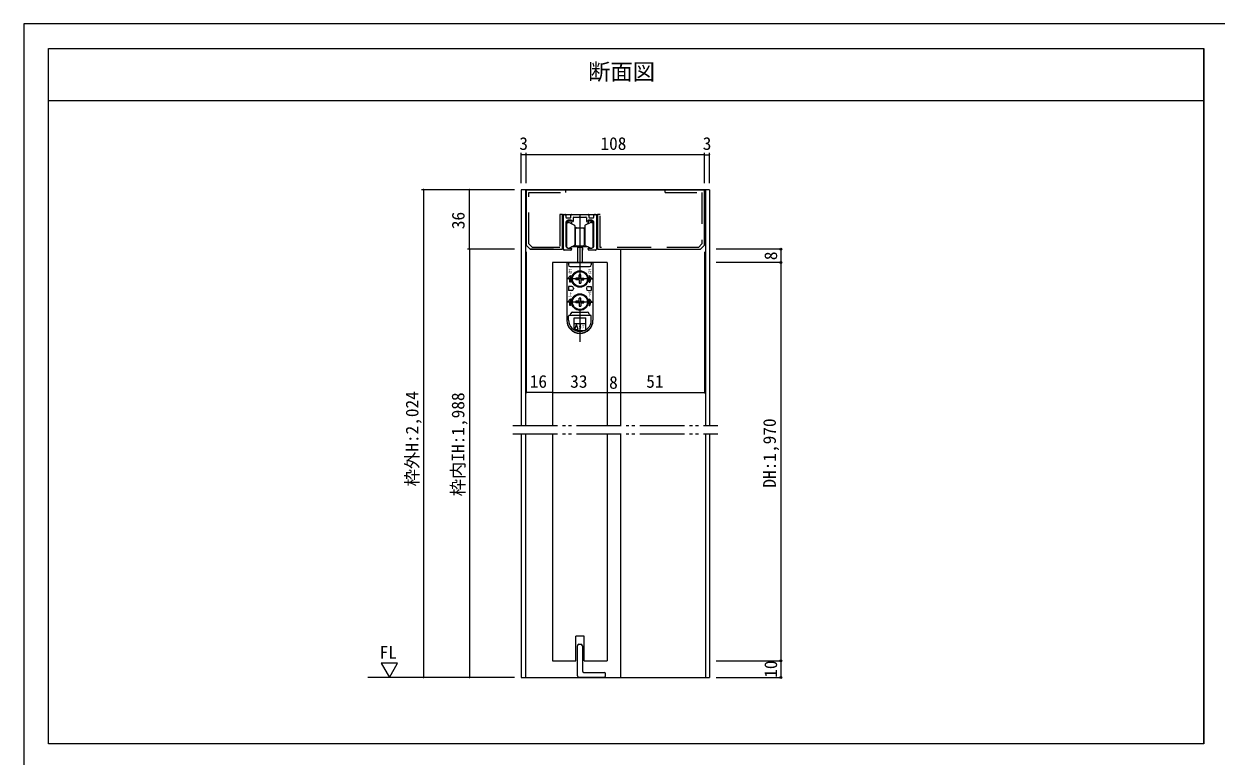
# Model space of a CAD drawing. Units: millimetres on the paper, enlarged 10 times, with parts at other scales. Extents: x -1985 to 2015, y -1370 to 1400.
# Drawn here: x -1985 to 420, y -78 to 1400 of the extents above; entities that cross this region are included whole.
import ezdxf
from ezdxf.enums import TextEntityAlignment as Align

# ---------------------------------------------------------------- set-up
doc = ezdxf.new("R2010")
doc.units = ezdxf.units.MM
doc.header["$LTSCALE"] = 10
doc.header["$PDMODE"] = 32
doc.header["$PDSIZE"] = 4
for name, pattern in [('DOUBLE_CHAIN2', [12.8, 9, -1, 0.6, -0.6, 0.6, -1]), ('USER1', [19.05, 12.7, -6.35]), ('USER2', [9.525, 6.35, -3.175]), ('USER3', [31.75, 15.875, -3.175, 3.175, -3.175, 3.175, -3.175])]:
    doc.linetypes.add(name, pattern=pattern)
for name, color, linetype, lineweight in [('1-1_0', 7, 'Continuous', 20), ('2-0', 7, 'Continuous', 20), ('2-1', 7, 'Continuous', 9)]:
    doc.layers.add(name, color=color, linetype=linetype, lineweight=lineweight)
doc.styles.add('ＭＳ ゴシック', font='')
doc.styles.get('ＭＳ ゴシック').set_extended_font_data('MS Gothic')

msp = doc.modelspace()

# ---------------------------------------------------------------- linework, layer by layer
at = {"layer": '1-1_0'}
for p, q in [((-1935, 1350), (395, 1350)), ((-1935, 1350), (395, 1350)), ((395, -52.5), (395, 1350)), ((395, 1350), (395, -52.5)), ((-1935, 1245), (395, 1245)), ((-1935, 1245), (395, 1245))]:
    msp.add_line(p, q, dxfattribs=at)
for points in [[(2015, -1370), (2015, 1400), (-1985, 1400), (-1985, -1370)], [(395, -52.5), (-1935, -52.5), (-1935, 1350)], [(395, -52.5), (-1935, -52.5), (-1935, 1350)]]:
    msp.add_lwpolyline(points, dxfattribs=at)
at = {"layer": '2-0', "color": 4, "lineweight": 9}
for p, q in [((-457.89, 945.28), (-588.38, 945.28)), ((-457.89, 945.28), (-457.89, 918.61)), ((-457.89, 918.61), (-588.38, 918.61)), ((-588.38, 114.79), (-457.89, 114.79)), ((-457.89, 114.79), (-457.89, 81.46)), ((-588.38, 81.46), (-457.89, 81.46))]:
    msp.add_line(p, q, dxfattribs=at)
at = {"layer": '2-0', "linetype": 'DOUBLE_CHAIN2'}
for p, q in [((-998.38, 589.79), (-585.05, 589.79)), ((-998.38, 573.12), (-585.05, 573.12))]:
    msp.add_line(p, q, dxfattribs=at)
at = {"layer": '2-0', "color": 4}
for p in [(-457.89, 945.28), (-457.89, 918.61), (-457.89, 114.79), (-457.89, 81.46)]:
    msp.add_point(p, dxfattribs=at)
at = {"layer": '2-1', "color": 4}
for p, q in [((-981.72, 1078.61), (-981.72, 1140.07)), ((-971.72, 1135.9), (-981.72, 1135.9)), ((-971.72, 1078.61), (-971.72, 1140.07)), ((-971.72, 1078.61), (-971.72, 1140.07)), ((-611.72, 1135.9), (-971.72, 1135.9)), ((-611.72, 1078.61), (-611.72, 1140.07)), ((-611.72, 1078.61), (-611.72, 1140.07)), ((-611.72, 1135.9), (-601.72, 1135.9)), ((-601.72, 1078.61), (-601.72, 1140.07)), ((-995.05, 1065.28), (-1183.03, 1065.28)), ((-1178.87, 1065.28), (-1178.87, 81.46)), ((-995.05, 1065.28), (-1090.42, 1065.28)), ((-1086.25, 945.28), (-1086.25, 1065.28)), ((-995.05, 945.28), (-1090.42, 945.28)), ((-995.05, 945.28), (-1090.42, 945.28)), ((-1086.25, 945.28), (-1086.25, 81.46)), ((-971.72, 940.28), (-971.72, 655.99)), ((-611.72, 940.28), (-611.72, 655.99)), ((-457.89, 918.61), (-457.89, 114.79)), ((-918.38, 655.99), (-971.72, 655.99)), ((-918.38, 655.99), (-808.38, 655.99)), ((-808.38, 655.99), (-611.72, 655.99)), ((-995.05, 81.46), (-1291.31, 81.46)), ((-995.05, 81.46), (-1090.42, 81.46))]:
    msp.add_line(p, q, dxfattribs=at)
at = {"layer": '2-1', "lineweight": 20}
for p, q in [((-981.72, 1065.28), (-981.72, 589.79)), ((-971.72, 1065.28), (-981.72, 1065.28)), ((-973.38, 1065.28), (-973.38, 589.79)), ((-971.72, 1065.28), (-838.38, 1065.28)), ((-892.09, 1059.72), (-892.09, 1065.28)), ((-838.38, 1065.28), (-611.72, 1065.28)), ((-611.72, 1065.28), (-745.05, 1065.28)), ((-691.35, 1059.72), (-691.35, 1065.28)), ((-601.72, 1065.28), (-611.72, 1065.28)), ((-611.72, 953.61), (-611.72, 1065.28)), ((-610.05, 1065.28), (-610.05, 589.79)), ((-601.72, 1065.28), (-601.72, 589.79)), ((-898.52, 945.28), (-898.52, 1015.27)), ((-898.52, 1015.27), (-828.03, 1015.27)), ((-828.03, 1015.27), (-828.03, 945.28)), ((-822.47, 1015.27), (-828.03, 1015.27)), ((-916.69, 945.28), (-963.38, 945.28)), ((-963.38, 945.28), (-898.52, 945.28)), ((-828.03, 945.28), (-731.72, 945.28)), ((-781.72, 945.28), (-781.72, 589.79)), ((-918.38, 918.61), (-918.38, 589.79)), ((-808.38, 918.61), (-918.38, 918.61)), ((-889.71, 918.61), (-889.71, 802.28)), ((-889.71, 918.61), (-837.04, 918.61)), ((-886.37, 918.61), (-886.37, 913.61)), ((-840.37, 918.61), (-840.37, 913.61)), ((-837.04, 918.61), (-837.04, 802.28)), ((-808.38, 918.61), (-808.38, 589.79)), ((-882.23, 891.94), (-888.37, 885.28)), ((-883.04, 910.28), (-843.71, 910.28)), ((-865.11, 887.01), (-864.99, 893.44)), ((-861.75, 893.44), (-864.99, 893.44)), ((-861.64, 887.01), (-861.75, 893.44)), ((-844.52, 891.94), (-838.37, 885.28)), ((-884.71, 885.28), (-888.37, 885.28)), ((-886.37, 870.28), (-886.37, 861.94)), ((-879.71, 870.28), (-886.37, 870.28)), ((-882.23, 878.61), (-883.64, 878.61)), ((-876.37, 866.94), (-876.37, 865.28)), ((-865.11, 887.01), (-871.54, 886.9)), ((-871.54, 886.9), (-871.54, 883.66)), ((-865.11, 883.54), (-871.54, 883.66)), ((-865.11, 883.54), (-864.99, 877.11)), ((-864.99, 877.11), (-861.75, 877.11)), ((-861.64, 883.54), (-861.75, 877.11)), ((-861.64, 887.01), (-855.21, 886.9)), ((-861.64, 883.54), (-855.21, 883.66)), ((-855.21, 883.66), (-855.21, 886.9)), ((-850.37, 866.94), (-850.37, 865.28)), ((-847.04, 870.28), (-840.37, 870.28)), ((-844.52, 878.61), (-843.11, 878.61)), ((-842.04, 885.28), (-838.37, 885.28)), ((-840.37, 870.28), (-840.37, 861.94)), ((-882.23, 845.28), (-888.37, 838.61)), ((-879.71, 861.94), (-886.37, 861.94)), ((-865.11, 840.34), (-864.99, 846.78)), ((-861.75, 846.78), (-864.99, 846.78)), ((-861.64, 840.34), (-861.75, 846.78)), ((-847.04, 861.94), (-840.37, 861.94)), ((-844.52, 845.28), (-838.37, 838.61)), ((-884.71, 838.61), (-888.37, 838.61)), ((-882.23, 831.94), (-883.64, 831.94)), ((-878.04, 818.61), (-848.71, 818.61)), ((-865.11, 840.34), (-871.54, 840.23)), ((-871.54, 840.23), (-871.54, 836.99)), ((-865.11, 836.88), (-871.54, 836.99)), ((-865.11, 836.88), (-864.99, 830.44)), ((-864.99, 830.44), (-861.75, 830.44)), ((-861.64, 836.88), (-861.75, 830.44)), ((-861.64, 840.34), (-855.21, 840.23)), ((-861.64, 836.88), (-855.21, 836.99)), ((-855.21, 836.99), (-855.21, 840.23)), ((-844.52, 831.94), (-843.11, 831.94)), ((-842.04, 838.61), (-838.37, 838.61)), ((-886.37, 802.28), (-886.37, 810.28)), ((-884.71, 811.94), (-842.04, 811.94)), ((-875.04, 806.94), (-851.71, 806.94)), ((-875.04, 782.46), (-875.04, 806.94)), ((-875.04, 795.28), (-851.71, 795.28)), ((-851.71, 782.46), (-851.71, 806.94)), ((-840.37, 802.28), (-840.37, 810.28)), ((-918.38, 778.3), (-918.38, 702.89)), ((-918.38, 778.3), (-918.38, 702.89)), ((-873.47, 781.61), (-853.28, 781.61)), ((-873.37, 783.61), (-870.04, 793.61)), ((-873.37, 783.61), (-866.71, 783.61)), ((-866.71, 783.61), (-870.04, 793.61)), ((-808.38, 778.3), (-808.38, 702.89)), ((-808.38, 778.3), (-808.38, 702.89)), ((-981.72, 573.12), (-981.72, 81.46)), ((-973.38, 573.12), (-973.38, 81.46)), ((-808.38, 573.12), (-808.38, 114.79)), ((-781.72, 573.12), (-781.72, 81.46)), ((-610.05, 573.12), (-610.05, 81.46)), ((-601.72, 573.12), (-601.72, 81.46)), ((-855.05, 164.79), (-871.72, 164.79)), ((-868.38, 84.46), (-868.38, 145.12)), ((-865.38, 148.12), (-861.38, 148.12)), ((-858.38, 145.12), (-858.38, 94.46)), ((-855.05, 114.79), (-855.05, 164.79)), ((-855.05, 114.79), (-808.38, 114.79)), ((-981.72, 81.46), (-601.72, 81.46)), ((-814.68, 81.46), (-865.38, 81.46)), ((-855.38, 91.46), (-814.68, 91.46)), ((-811.68, 84.46), (-811.68, 88.46))]:
    msp.add_line(p, q, dxfattribs=at)
at = {"layer": '2-1', "color": 6, "linetype": 'USER3', "lineweight": 18}
for p, q in [((-896.71, 945.27), (-896.71, 1013.61)), ((-895.04, 1015.27), (-893.37, 1015.27)), ((-891.71, 1013.61), (-891.71, 1010.27)), ((-881.37, 1010.27), (-881.37, 1013.61)), ((-845.37, 1013.61), (-845.37, 1010.27)), ((-835.04, 1010.27), (-835.04, 1013.61)), ((-833.37, 1015.27), (-831.71, 1015.27)), ((-830.04, 1013.61), (-830.04, 945.27)), ((-891.71, 998.61), (-891.71, 952.61)), ((-890.04, 1008.61), (-883.04, 1008.61)), ((-876.37, 1002.26), (-876.37, 1009.27)), ((-850.37, 1009.27), (-850.37, 1002.26)), ((-843.71, 1008.61), (-836.71, 1008.61)), ((-835.04, 952.61), (-835.04, 998.61)), ((-881.71, 943.61), (-895.04, 943.61)), ((-886.71, 947.61), (-881.04, 947.61)), ((-880.04, 946.61), (-880.04, 945.27)), ((-846.71, 945.27), (-846.71, 946.61)), ((-845.71, 947.61), (-840.04, 947.61)), ((-831.71, 943.61), (-845.04, 943.61))]:
    msp.add_line(p, q, dxfattribs=at)
at = {"layer": '2-1', "linetype": 'USER1', "lineweight": 20}
for p, q in [((-863.37, 1015.3), (-863.37, 758.61)), ((-845.37, 885.28), (-881.37, 885.28)), ((-845.37, 838.61), (-881.37, 838.61))]:
    msp.add_line(p, q, dxfattribs=at)
at = {"layer": '2-1', "linetype": 'USER2', "lineweight": 20}
for p, q in [((-822.47, 948.85), (-822.47, 1015.27)), ((-904.07, 948.85), (-959.1, 948.85)), ((-724.68, 948.85), (-822.47, 948.85))]:
    msp.add_line(p, q, dxfattribs=at)
at = {"layer": '2-1', "color": 4, "lineweight": 18}
for p, q in [((-890.04, 949.44), (-890.04, 997.11)), ((-883.98, 998.43), (-874.31, 993.73)), ((-873.37, 992.23), (-873.37, 954.31)), ((-853.37, 992.23), (-853.37, 954.31)), ((-842.76, 998.43), (-852.44, 993.73)), ((-836.71, 949.44), (-836.71, 997.11)), ((-874.31, 952.82), (-883.98, 948.11)), ((-852.44, 952.82), (-842.76, 948.11))]:
    msp.add_line(p, q, dxfattribs=at)
at = {"layer": '2-1', "lineweight": 18}
for p, q in [((-889.71, 997.47), (-889.71, 997.89)), ((-888.73, 1000.25), (-886.86, 1002.12)), ((-885.68, 1002.61), (-883.37, 1002.61)), ((-880.04, 999.27), (-880.04, 996.52)), ((-870.37, 988.27), (-873.37, 988.27)), ((-872.04, 986.61), (-873.37, 985.27)), ((-872.04, 953.27), (-872.04, 986.61)), ((-870.37, 988.27), (-856.37, 988.27)), ((-856.37, 988.27), (-853.37, 988.27)), ((-853.37, 985.27), (-854.71, 986.61)), ((-854.71, 986.61), (-854.71, 953.27)), ((-846.71, 996.52), (-846.71, 999.27)), ((-843.37, 1002.61), (-841.06, 1002.61)), ((-839.89, 1002.12), (-838.02, 1000.25)), ((-837.04, 997.89), (-837.04, 997.47)), ((-846.52, 949.94), (-880.22, 949.94)), ((-873.37, 961.27), (-872.04, 959.94)), ((-856.37, 951.61), (-870.37, 951.61)), ((-854.71, 959.94), (-853.37, 961.27))]:
    msp.add_line(p, q, dxfattribs=at)
at = {"layer": '2-1', "color": 3, "lineweight": 18}
for p, q in [((-867.71, 918.61), (-867.71, 949.94)), ((-866.71, 949.61), (-860.04, 949.61)), ((-859.04, 949.94), (-859.04, 918.61)), ((-858.04, 948.27), (-858.04, 943.61))]:
    msp.add_line(p, q, dxfattribs=at)
at = {"layer": '2-1', "lineweight": 20}
for points in [[(-745.05, 1065.28), (-971.72, 1065.28), (-971.72, 953.61), (-963.38, 945.28)], [(-731.72, 945.28), (-620.05, 945.28), (-611.72, 953.61)], [(-918.38, 573.12), (-918.38, 114.79), (-871.72, 114.79), (-871.72, 164.79)]]:
    msp.add_lwpolyline(points, dxfattribs=at)
at = {"layer": '2-1', "linetype": 'USER2', "lineweight": 20}
for points in [[(-959.1, 948.85), (-966.16, 955.91), (-966.16, 1059.72), (-892.09, 1059.72)], [(-691.35, 1059.72), (-617.27, 1059.72), (-617.27, 955.91), (-624.33, 948.85), (-724.68, 948.85)], [(-898.52, 1015.27), (-904.07, 1015.27), (-904.07, 948.77)]]:
    msp.add_lwpolyline(points, dxfattribs=at)
at = {"layer": '2-1', "color": 6, "linetype": 'USER3', "lineweight": 18}
for points in [[(-879.71, 1015.27), (-863.37, 1015.27), (-847.04, 1015.27)], [(-875.37, 1010.27), (-864.37, 1010.27), (-863.37, 1011.27), (-862.37, 1010.27), (-851.37, 1010.27)], [(-877.87, 1001.39), (-881.71, 1003.61), (-886.71, 1003.61)], [(-840.04, 1003.61), (-845.04, 1003.61), (-848.87, 1001.39)]]:
    msp.add_lwpolyline(points, dxfattribs=at)
at = {"layer": '2-1', "color": 4}
msp.add_lwpolyline([(-1247.77, 81.46), (-1231.28, 110.14), (-1264.47, 110.14)], close=True, dxfattribs=at)
at = {"layer": '2-1', "lineweight": 20}
for centre, radius in [((-863.37, 885.28), 16.67), ((-863.37, 885.28), 15), ((-863.37, 838.61), 16.67), ((-863.37, 838.61), 15)]:
    msp.add_circle(centre, radius, dxfattribs=at)
at = {"layer": '2-1', "color": 4}
for centre, start, end in [((-981.72, 1135.9), 0, 180), ((-981.72, 1135.9), 180, 0), ((-971.72, 1135.9), 0, 180), ((-971.72, 1135.9), 0, 180), ((-971.72, 1135.9), 180, 0), ((-971.72, 1135.9), 180, 0), ((-611.72, 1135.9), 0, 180), ((-611.72, 1135.9), 0, 180), ((-611.72, 1135.9), 180, 0), ((-611.72, 1135.9), 180, 0), ((-601.72, 1135.9), 0, 180), ((-601.72, 1135.9), 180, 0), ((-1178.87, 1065.28), 90, 270), ((-1178.87, 1065.28), 270, 90), ((-1086.25, 1065.28), 90, 270), ((-1086.25, 1065.28), 270, 90), ((-1086.25, 945.28), 90, 270), ((-1086.25, 945.28), 90, 270), ((-1086.25, 945.28), 270, 90), ((-1086.25, 945.28), 270, 90), ((-971.72, 655.99), 0, 180), ((-971.72, 655.99), 180, 0), ((-918.38, 655.99), 0, 180), ((-918.38, 655.99), 0, 180), ((-918.38, 655.99), 180, 0), ((-918.38, 655.99), 180, 0), ((-808.38, 655.99), 0, 180), ((-808.38, 655.99), 0, 180), ((-808.38, 655.99), 180, 0), ((-808.38, 655.99), 180, 0), ((-611.72, 655.99), 0, 180), ((-611.72, 655.99), 180, 0), ((-1178.87, 81.46), 90, 270), ((-1178.87, 81.46), 270, 90), ((-1086.25, 81.46), 90, 270), ((-1086.25, 81.46), 270, 90)]:
    msp.add_arc(centre, 0.521, start, end, dxfattribs=at)
at = {"layer": '2-1', "color": 6, "linetype": 'USER3', "lineweight": 18}
for centre, radius, start, end in [((-895.04, 1013.61), 1.67, 90, 180), ((-893.37, 1013.61), 1.67, 0, 90), ((-890.04, 1010.27), 1.67, 180, 270), ((-883.04, 1010.27), 1.67, 270, 0), ((-879.71, 1013.61), 1.67, 90, 180), ((-875.37, 1009.27), 1, 90, 180), ((-851.37, 1009.27), 1, 360, 90), ((-847.04, 1013.61), 1.67, 0, 90), ((-843.71, 1010.27), 1.67, 180, 270), ((-836.71, 1010.27), 1.67, 270, 0), ((-833.37, 1013.61), 1.67, 90, 180), ((-831.71, 1013.61), 1.67, 0, 90), ((-886.71, 998.61), 5, 90, 180), ((-877.37, 1002.26), 1, 240, 360), ((-849.37, 1002.26), 1, 180, 300), ((-840.04, 998.61), 5, 0, 90), ((-895.04, 945.27), 1.67, 180, 270), ((-886.71, 952.61), 5, 180, 270), ((-881.71, 945.27), 1.67, 270, 0), ((-881.04, 946.61), 1, 0, 90), ((-845.71, 946.61), 1, 90, 180), ((-845.04, 945.27), 1.67, 180, 270), ((-840.04, 952.61), 5, 270, 0), ((-831.71, 945.27), 1.67, 270, 0)]:
    msp.add_arc(centre, radius, start, end, dxfattribs=at)
at = {"layer": '2-1', "color": 4, "lineweight": 18}
for centre, radius, start, end in [((-886.17, 993.94), 5, 64.05225, 140.70352), ((-875.04, 992.23), 1.67, 0.00001, 64.05226), ((-851.71, 992.23), 1.67, 115.94774, 179.99999), ((-840.58, 993.94), 5, 39.29648, 115.94775), ((-886.17, 952.61), 5, 219.29648, 295.94775), ((-875.04, 954.31), 1.67, 295.94774, 360), ((-851.71, 954.31), 1.67, 180, 244.05226), ((-840.58, 952.61), 5, 244.05225, 320.70352)]:
    msp.add_arc(centre, radius, start, end, dxfattribs=at)
at = {"layer": '2-1', "lineweight": 18}
for centre, radius, start, end in [((-886.37, 997.89), 3.33, 134.99991, 180), ((-885.68, 1000.94), 1.67, 90, 134.99991), ((-883.37, 999.27), 3.33, 0, 90), ((-870.37, 986.61), 1.67, 90, 180), ((-856.37, 986.61), 1.67, 0, 90), ((-843.37, 999.27), 3.33, 90, 180), ((-841.06, 1000.94), 1.67, 45, 90), ((-840.37, 997.89), 3.33, 360, 45), ((-870.37, 953.27), 1.67, 180, 270), ((-856.37, 953.27), 1.67, 270, 0)]:
    msp.add_arc(centre, radius, start, end, dxfattribs=at)
at = {"layer": '2-1', "color": 3, "lineweight": 18}
for centre, start, end in [((-866.71, 948.61), 90, 180), ((-860.04, 948.61), 0, 90), ((-859.04, 948.27), 0, 90), ((-859.04, 943.61), 270, 0)]:
    msp.add_arc(centre, 1, start, end, dxfattribs=at)
at = {"layer": '2-1', "lineweight": 20}
for centre, radius, start, end in [((-883.04, 913.61), 3.33, 180, 270), ((-863.37, 885.28), 20, 160.52878, 199.47122), ((-863.37, 885.28), 20, 340.52878, 19.47122), ((-843.71, 913.61), 3.33, 270, 0), ((-863.37, 885.28), 21.33, 180, 198.20996), ((-879.71, 866.94), 3.33, 0, 90), ((-847.04, 866.94), 3.33, 90, 180), ((-863.37, 885.28), 21.33, 341.79004, 0), ((-863.37, 838.61), 20, 160.52878, 199.47122), ((-879.71, 865.28), 3.33, 270, 0), ((-847.04, 865.28), 3.33, 180, 270), ((-863.37, 838.61), 20, 340.52878, 19.47122), ((-863.37, 838.61), 21.33, 180, 198.20996), ((-878.04, 815.28), 3.33, 90, 180), ((-848.71, 815.28), 3.33, 0, 90), ((-863.37, 838.61), 21.33, 341.79004, 0), ((-863.37, 802.28), 26.33, 180, 0), ((-863.37, 801.61), 26.33, 180, 0), ((-884.71, 810.28), 1.67, 90, 180), ((-863.37, 802.28), 23, 180, 0), ((-884.71, 815.28), 3.33, 270, 0), ((-842.04, 815.28), 3.33, 180, 270), ((-842.04, 810.28), 1.67, 0, 90), ((-865.38, 145.12), 3, 90, 180), ((-861.38, 145.12), 3, 0, 90), ((-865.38, 84.46), 3, 180, 270), ((-855.38, 94.46), 3, 180, 270), ((-814.68, 88.46), 3, 0, 90), ((-814.68, 84.46), 3, 270, 0)]:
    msp.add_arc(centre, radius, start, end, dxfattribs=at)

# ---------------------------------------------------------------- texts
at = {"layer": '1-1_0', "style": 'ＭＳ ゴシック'}
msp.add_text('断面図', height=32.99, dxfattribs=at).set_placement((-846.74, 1276.98), align=Align.BOTTOM_LEFT)
at = {"layer": '2-0', "style": 'ＭＳ ゴシック'}
for s, p in [('8', (-457.89, 923.19)), ('10', (-457.89, 80.62))]:
    msp.add_text(s, height=25.66, rotation=90, dxfattribs=at).set_placement(p, align=Align.BOTTOM_LEFT)
at = {"layer": '2-1', "style": 'ＭＳ ゴシック'}
for s, p in [('3', (-985.61, 1137.99)), ('108', (-821.94, 1137.99)), ('3', (-615.61, 1137.99)), ('16', (-964.61, 658.07)), ('33', (-882.94, 658.07)), ('8', (-804.41, 655.99)), ('51', (-729.61, 658.07)), ('FL', (-1267.43, 111.25))]:
    msp.add_text(s, height=25.66, dxfattribs=at).set_placement(p, align=Align.BOTTOM_LEFT)
for s, p in [('36', (-1088.34, 985.72)), ('枠外H:2,024', (-1181.37, 466.7)), ('枠内IH:1,988', (-1088.76, 446.7)), ('DH:1,970', (-460.4, 464.31))]:
    msp.add_text(s, height=25.66, rotation=90, dxfattribs=at).set_placement(p, align=Align.BOTTOM_LEFT)
for s, height, width, p in [('右', 7.33, 0.75, (-886.83, 894.96)), ('左', 7.33, 0.75, (-847.5, 894.96)), ('上', 7.33, 0.75, (-886.83, 848.29)), ('下', 7.33, 0.75, (-847.5, 848.29)), ('外す', 7.331, 0.55, (-865.33, 783.47))]:
    msp.add_text(s, height=height, dxfattribs=dict(at, width=width)).set_placement(p, align=Align.BOTTOM_LEFT)

doc.saveas('drawing.dxf')
